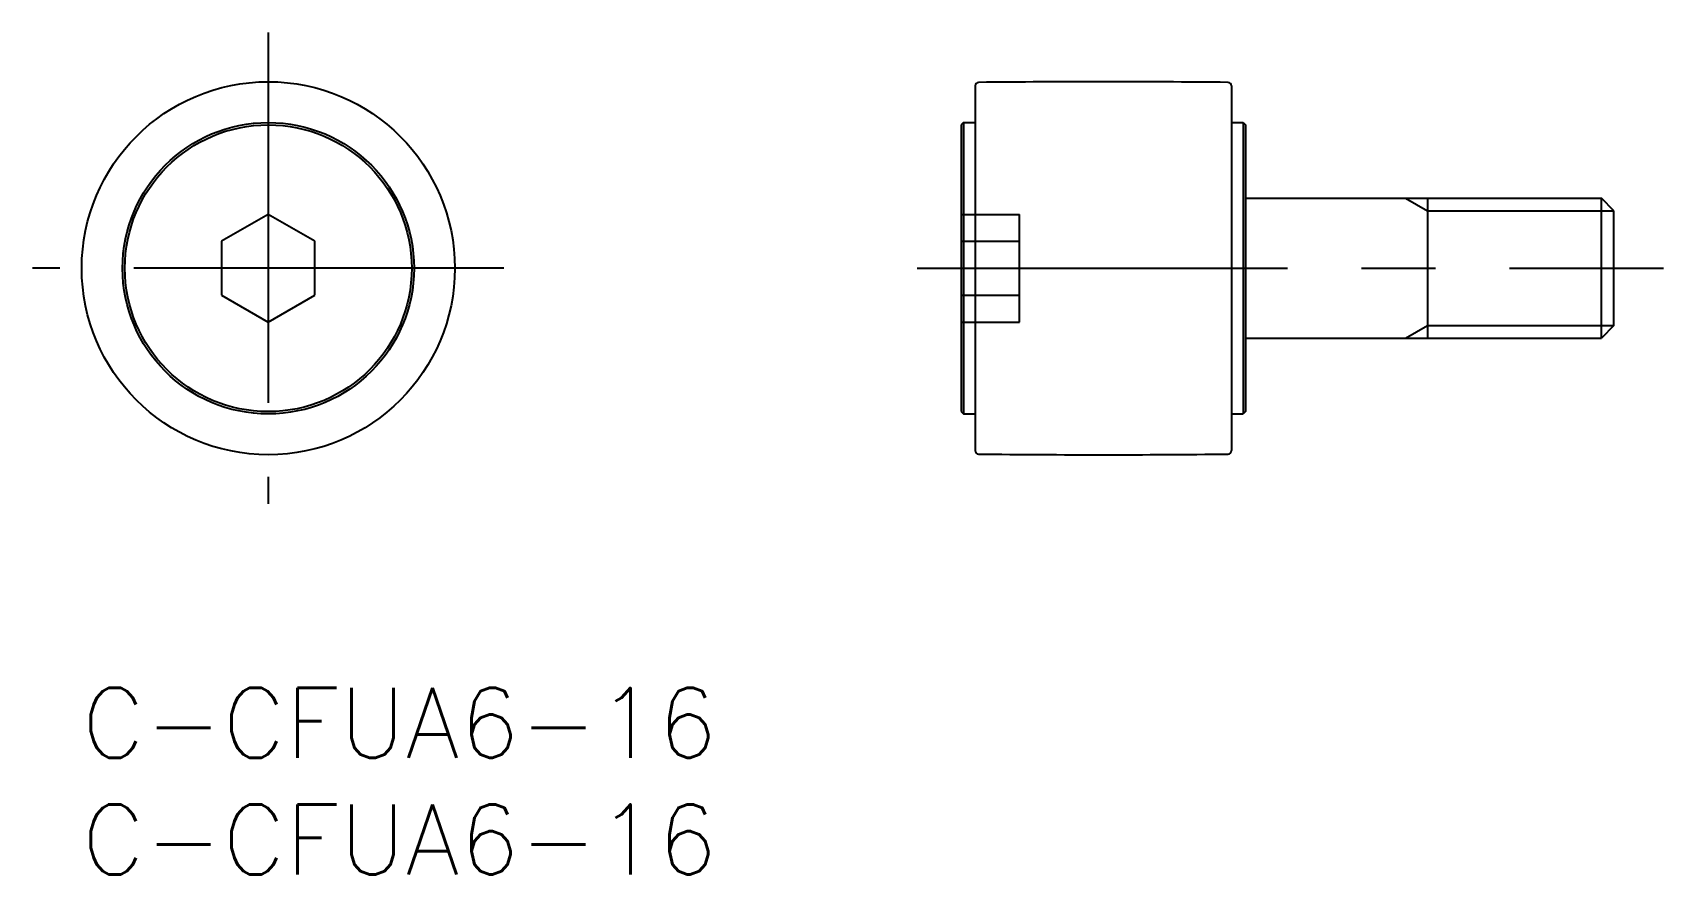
# Model space of a CAD drawing. Extents: x -2.1 to 67.8, y -8 to 28.1.
import ezdxf

# ---------------------------------------------------------------- set-up
doc = ezdxf.new("R2010")
doc.units = 0
doc.header["$LTSCALE"] = 0.5
doc.linetypes.add('CENTER', pattern=[50.8, 31.75, -6.35, 6.35, -6.35])
doc.linetypes.add('DASHED', pattern=[19.05, 12.7, -6.35])
for name, color, linetype in [('MSM_CENTER', 1, 'CENTER'), ('MSM_CONTINUOUS', 7, 'CONTINUOUS'), ('MSM_DASHED', 4, 'DASHED'), ('MSM_NARROW', 5, 'CONTINUOUS'), ('MSM_PART_NUMBER', 7, 'CONTINUOUS')]:
    doc.layers.add(name, color=color, linetype=linetype)
doc.styles.get("Standard").update_dxf_attribs({"font": 'txt.shx', "height": 3, "bigfont": 'bigfont.shx'})

# ---------------------------------------------------------------- blocks, each defined once
blk = doc.blocks.new('*U2')
at = {"layer": 'MSM_PART_NUMBER'}
blk.add_text('C-CFUA6-16', height=3, dxfattribs=at).set_placement((0, -3))
blk = doc.blocks.new('*U3')
at = {"layer": 'MSM_PART_NUMBER'}
blk.add_text('C-CFUA6-16', height=3, dxfattribs=at).set_placement((0, -8))

msp = doc.modelspace()

# ---------------------------------------------------------------- linework, layer by layer
at = {"layer": 'MSM_CENTER'}
for p, q in [((8, 28.108), (8, 7.892)), ((18.108, 18), (-2.108, 18)), ((35.831, 18), (67.831, 18))]:
    msp.add_line(p, q, dxfattribs=at)
at = {"layer": 'MSM_CONTINUOUS'}
for p, q in [((38.313, 25.821), (38.313, 10.179)), ((49.313, 25.821), (49.313, 10.179)), ((37.813, 24.25), (37.713, 24.15)), ((37.713, 24.15), (37.713, 11.85)), ((37.813, 24.25), (38.313, 24.25)), ((37.813, 24.25), (37.813, 11.75)), ((49.313, 24.25), (49.813, 24.25)), ((49.813, 24.25), (49.913, 24.15)), ((49.813, 24.25), (49.813, 11.75)), ((49.913, 24.15), (49.913, 11.85)), ((49.913, 21), (65.172, 21)), ((57.713, 21), (57.713, 15)), ((65.172, 15), (65.172, 21)), ((65.713, 20.459), (65.172, 21)), ((8, 20.309), (6, 19.155)), ((10, 19.155), (8, 20.309)), ((65.713, 15.541), (65.713, 20.459)), ((6, 19.155), (6, 16.845)), ((10, 16.845), (10, 19.155)), ((6, 16.845), (8, 15.691)), ((8, 15.691), (10, 16.845)), ((65.713, 15.541), (65.172, 15)), ((49.913, 15), (65.172, 15)), ((37.713, 11.85), (37.813, 11.75)), ((37.813, 11.75), (38.313, 11.75)), ((49.313, 11.75), (49.813, 11.75)), ((49.913, 11.85), (49.813, 11.75))]:
    msp.add_line(p, q, dxfattribs=at)
for radius in [8, 6.25, 6.15]:
    msp.add_circle((8, 18), radius, dxfattribs=at)
for centre, radius, start, end in [((38.463, 25.821), 0.15, 90.61326, 180), ((43.813, -474), 500, 89.38674, 90.61326), ((49.163, 25.821), 0.15, 0, 89.38674), ((38.463, 10.179), 0.15, 180, 269.38674), ((43.813, 510), 500, 269.38674, 270.61326), ((49.163, 10.179), 0.15, 270.61326, 0)]:
    msp.add_arc(centre, radius, start, end, dxfattribs=at)
at = {"layer": 'MSM_DASHED'}
for p, q in [((37.713, 20.309), (40.213, 20.309)), ((40.213, 15.691), (40.213, 20.309)), ((37.713, 19.155), (40.213, 19.155)), ((37.713, 16.845), (40.213, 16.845)), ((37.713, 15.691), (40.213, 15.691))]:
    msp.add_line(p, q, dxfattribs=at)
at = {"layer": 'MSM_NARROW'}
for p, q in [((56.775, 21), (57.713, 20.459)), ((57.713, 20.459), (65.713, 20.459)), ((56.775, 15), (57.713, 15.541)), ((57.713, 15.541), (65.713, 15.541))]:
    msp.add_line(p, q, dxfattribs=at)

# ---------------------------------------------------------------- block references
at = {"layer": 'MSM_CONTINUOUS'}
for name in ['*U2', '*U3']:
    msp.add_blockref(name, (0, 0), dxfattribs=at)

doc.saveas('drawing.dxf')
